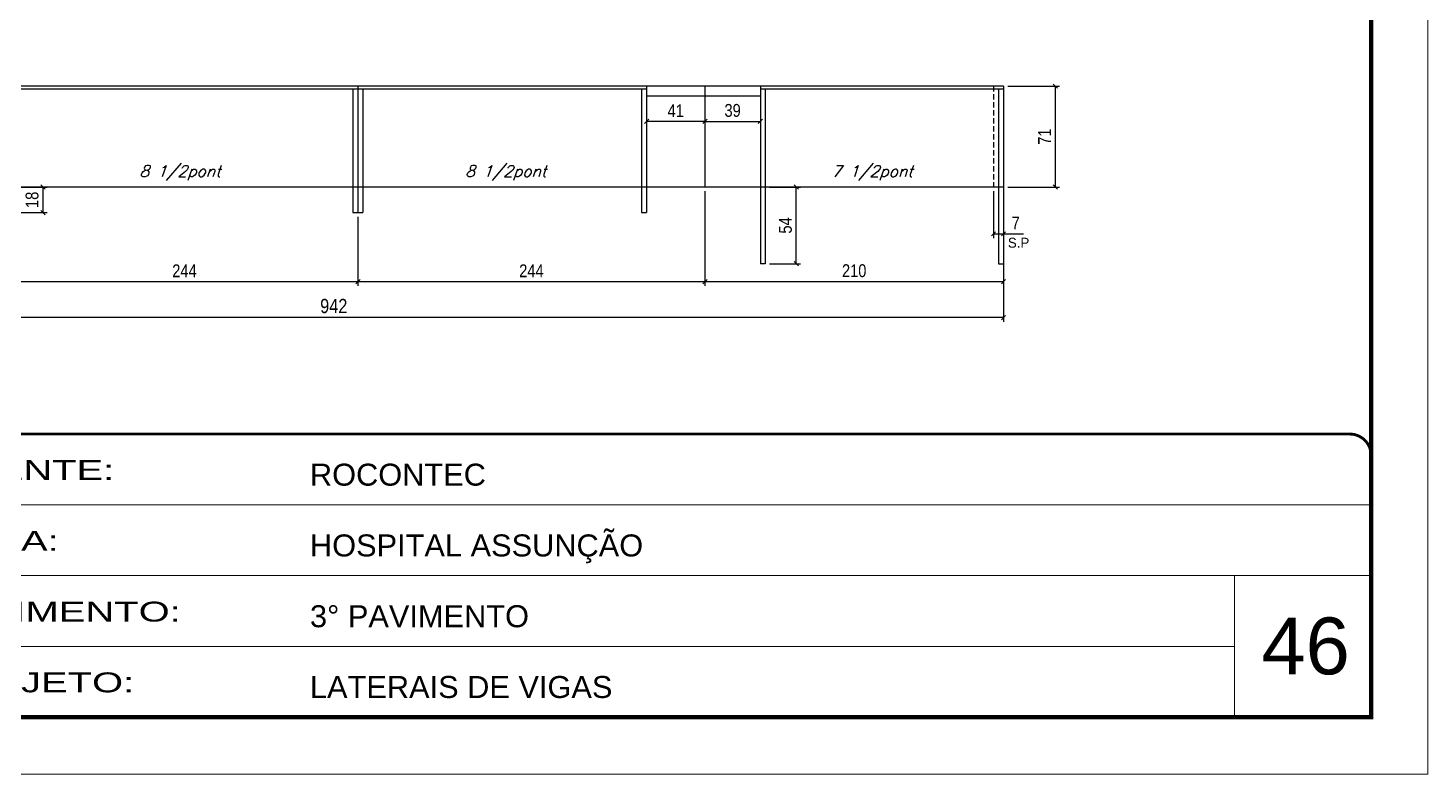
# Model space of a CAD drawing. Extents: x -21493 to -15213, y -12134 to 11887.
# Drawn here: x -19408 to -18423, y -1797 to -1272 of the extents above; entities that cross this region are included whole.
import ezdxf

# ---------------------------------------------------------------- set-up
doc = ezdxf.new("R2010")
doc.units = 0
for name, pattern in [('CONTINUO', [0]), ('DASHED', [0.75, 0.5, -0.25]), ('HIDDEN', [0.375, 0.25, -0.125])]:
    doc.linetypes.add(name, pattern=pattern)
for name, color, linetype, lineweight in [('CARIMBO', 255, 'Continuous', 9), ('Folhas', 255, 'Continuous', 9), ('SARRAFO DE PRESSAO', 251, 'DASHED', 9)]:
    doc.layers.add(name, color=color, linetype=linetype, lineweight=lineweight)
for name, color, linetype in [('COTA', 241, 'Continuous'), ('Painéis', 200, 'Continuous'), ('SARR_2.2x7', 40, 'Continuous'), ('SARR_3.5x7', 81, 'Continuous'), ('texto', 7, 'Continuous')]:
    doc.layers.add(name, color=color, linetype=linetype)
doc.styles.add('ARIAL', font='arial.ttf')
doc.styles.add('COTA TECNICA', font='techl___.ttf', dxfattribs={"height": 10})
doc.styles.add('COTA TECNICA-50', font='techl___.ttf', dxfattribs={"height": 9})
doc.styles.add('Romans', font='romans.shx')
doc.styles.add('ROMAS860', font='ROMAS860.SHX')
doc.styles.add('Tecnologia', font='')
doc.styles.get('Tecnologia').set_extended_font_data('Forgotten Futurist')
doc.dimstyles.new('COTA PAINEL-50', dxfattribs={"dimtxt": 9, "dimasz": 3, "dimexe": 3, "dimexo": 3, "dimgap": 3, "dimtad": 1, "dimdec": 1, "dimzin": 12, "dimdsep": 46, "dimtxsty": 'COTA TECNICA-50', "dimblk1": 'OBLIQUE', "dimblk2": 'OBLIQUE', "dimsah": 1, "dimcen": 0.9, "dimclrd": 4, "dimclre": 4, "dimclrt": 240, "dimadec": 1, "dimazin": 3, "dimtfac": 1, "dimtdec": 1, "dimtmove": 0, "dimatfit": 3, "dimfxl": 1, "dimtolj": 1, "dimtzin": 12, "dimarcsym": 0})
doc.dimstyles.new('PAINEL', dxfattribs={"dimtxt": 10, "dimasz": 3, "dimexe": 3, "dimexo": 3, "dimgap": 3, "dimtad": 1, "dimdec": 1, "dimzin": 12, "dimdsep": 46, "dimtxsty": 'COTA TECNICA', "dimblk1": 'OBLIQUE', "dimblk2": 'OBLIQUE', "dimsah": 1, "dimcen": 0.9, "dimclrd": 4, "dimclre": 4, "dimclrt": 240, "dimadec": 1, "dimazin": 3, "dimtfac": 1, "dimtdec": 1, "dimtmove": 0, "dimatfit": 3, "dimfxl": 1, "dimtolj": 1, "dimtzin": 12, "dimarcsym": 0})

# ---------------------------------------------------------------- blocks, each defined once
blk = doc.blocks.new('_Oblique')
at = {"color": 0, "linetype": 'ByBlock', "lineweight": -2}
blk.add_line((-0.5, -0.5), (0.5, 0.5), dxfattribs=at)
blk = doc.blocks.new('*D1153')
at = {"layer": 'COTA', "color": 4, "lineweight": -2, "ltscale": 25, "transparency": 16777216}
for p, q in [((-19663.96, -1387.03), (-19663.96, -1478.91)), ((-18721.96, -1387.03), (-18721.96, -1478.91)), ((-18721.96, -1475.91), (-19663.96, -1475.91))]:
    blk.add_line(p, q, dxfattribs=at)
at = {"layer": 'Defpoints', "color": 0, "ltscale": 25, "transparency": 16777216}
for p in [(-19663.96, -1384.03), (-18721.96, -1384.03), (-19663.96, -1475.91)]:
    blk.add_point(p, dxfattribs=at)
at = {"layer": 'COTA', "color": 4, "lineweight": -2, "ltscale": 25, "transparency": 16777216, "xscale": 3, "yscale": 3, "zscale": 3, "rotation": 180}
blk.add_blockref('_Oblique', (-19663.96, -1475.91), dxfattribs=at)
at = {"layer": 'COTA', "color": 4, "lineweight": -2, "ltscale": 25, "transparency": 16777216, "xscale": 3, "yscale": 3, "zscale": 3}
blk.add_blockref('_Oblique', (-18721.96, -1475.91), dxfattribs=at)
at = {"layer": 'COTA', "color": 240, "ltscale": 25, "transparency": 16777216, "insert": (-19192.96, -1467.8), "char_height": 10, "attachment_point": 5, "style": 'COTA TECNICA'}
blk.add_mtext('\\A1;942', dxfattribs=at)
blk = doc.blocks.new('*D1149')
at = {"color": 4, "lineweight": -2, "transparency": 16777216}
for p, q in [((-19419.96, -1405.03), (-19419.96, -1453.54)), ((-19175.96, -1405.03), (-19175.96, -1453.54)), ((-19419.96, -1450.54), (-19175.96, -1450.54))]:
    blk.add_line(p, q, dxfattribs=at)
at = {"layer": 'Defpoints', "color": 0, "transparency": 16777216}
for p in [(-19419.96, -1402.03), (-19175.96, -1402.03), (-19175.96, -1450.54)]:
    blk.add_point(p, dxfattribs=at)
at = {"color": 4, "lineweight": -2, "transparency": 16777216, "xscale": 3, "yscale": 3, "zscale": 3, "rotation": 180}
blk.add_blockref('_Oblique', (-19419.96, -1450.54), dxfattribs=at)
at = {"color": 4, "lineweight": -2, "transparency": 16777216, "xscale": 3, "yscale": 3, "zscale": 3}
blk.add_blockref('_Oblique', (-19175.96, -1450.54), dxfattribs=at)
at = {"color": 240, "transparency": 16777216, "insert": (-19297.96, -1442.97), "char_height": 9, "attachment_point": 5, "style": 'COTA TECNICA-50'}
blk.add_mtext('\\A1;244', dxfattribs=at)
blk = doc.blocks.new('*D1150')
at = {"color": 4, "lineweight": -2, "transparency": 16777216}
for p, q in [((-18931.96, -1387.03), (-18931.96, -1453.54)), ((-19175.96, -1405.03), (-19175.96, -1453.54)), ((-19175.96, -1450.54), (-18931.96, -1450.54))]:
    blk.add_line(p, q, dxfattribs=at)
at = {"layer": 'Defpoints', "color": 0, "transparency": 16777216}
for p in [(-18931.96, -1384.03), (-19175.96, -1402.03), (-18931.96, -1450.54)]:
    blk.add_point(p, dxfattribs=at)
at = {"color": 4, "lineweight": -2, "transparency": 16777216, "xscale": 3, "yscale": 3, "zscale": 3, "rotation": 180}
blk.add_blockref('_Oblique', (-19175.96, -1450.54), dxfattribs=at)
at = {"color": 4, "lineweight": -2, "transparency": 16777216, "xscale": 3, "yscale": 3, "zscale": 3}
blk.add_blockref('_Oblique', (-18931.96, -1450.54), dxfattribs=at)
at = {"color": 240, "transparency": 16777216, "insert": (-19053.96, -1442.97), "char_height": 9, "attachment_point": 5, "style": 'COTA TECNICA-50'}
blk.add_mtext('\\A1;244', dxfattribs=at)
blk = doc.blocks.new('*D1154')
at = {"layer": 'COTA', "color": 4, "lineweight": -2, "transparency": 16777216}
for p, q in [((-18931.96, -1387.03), (-18931.96, -1453.54)), ((-18721.96, -1387.03), (-18721.96, -1453.54)), ((-18931.96, -1450.54), (-18721.96, -1450.54))]:
    blk.add_line(p, q, dxfattribs=at)
at = {"layer": 'Defpoints', "color": 0, "transparency": 16777216}
for p in [(-18931.96, -1384.03), (-18721.96, -1384.03), (-18721.96, -1450.54)]:
    blk.add_point(p, dxfattribs=at)
at = {"layer": 'COTA', "color": 4, "lineweight": -2, "transparency": 16777216, "xscale": 3, "yscale": 3, "zscale": 3, "rotation": 180}
blk.add_blockref('_Oblique', (-18931.96, -1450.54), dxfattribs=at)
at = {"layer": 'COTA', "color": 4, "lineweight": -2, "transparency": 16777216, "xscale": 3, "yscale": 3, "zscale": 3}
blk.add_blockref('_Oblique', (-18721.96, -1450.54), dxfattribs=at)
at = {"layer": 'COTA', "color": 240, "transparency": 16777216, "insert": (-18826.96, -1442.95), "char_height": 9, "attachment_point": 5, "style": 'COTA TECNICA-50'}
blk.add_mtext('\\A1;210', dxfattribs=at)
blk = doc.blocks.new('*D1155')
at = {"layer": 'COTA', "color": 4, "lineweight": -2, "transparency": 16777216}
for p, q in [((-18728.96, -1387.03), (-18728.96, -1419.96)), ((-18721.96, -1387.03), (-18721.96, -1419.96)), ((-18728.96, -1416.96), (-18721.96, -1416.96)), ((-18721.96, -1416.96), (-18707.8, -1416.96))]:
    blk.add_line(p, q, dxfattribs=at)
at = {"layer": 'Defpoints', "color": 0, "transparency": 16777216}
for p in [(-18728.96, -1384.03), (-18721.96, -1384.03), (-18721.96, -1416.96)]:
    blk.add_point(p, dxfattribs=at)
at = {"layer": 'COTA', "color": 4, "lineweight": -2, "transparency": 16777216, "xscale": 3, "yscale": 3, "zscale": 3, "rotation": 180}
blk.add_blockref('_Oblique', (-18728.96, -1416.96), dxfattribs=at)
at = {"layer": 'COTA', "color": 4, "lineweight": -2, "transparency": 16777216, "xscale": 3, "yscale": 3, "zscale": 3}
blk.add_blockref('_Oblique', (-18721.96, -1416.96), dxfattribs=at)
at = {"layer": 'COTA', "color": 240, "transparency": 16777216, "insert": (-18713.38, -1409.39), "char_height": 9, "attachment_point": 5, "style": 'COTA TECNICA-50'}
blk.add_mtext('\\A1;7', dxfattribs=at)
blk = doc.blocks.new('*D1158')
at = {"layer": 'COTA', "color": 4, "lineweight": -2, "transparency": 16777216}
for p, q in [((-18972.96, -1323.03), (-18972.96, -1340.87)), ((-18931.96, -1323.03), (-18931.96, -1340.87)), ((-18931.96, -1337.87), (-18972.96, -1337.87))]:
    blk.add_line(p, q, dxfattribs=at)
at = {"layer": 'Defpoints', "color": 0, "transparency": 16777216}
for p in [(-18972.96, -1320.03), (-18931.96, -1320.03), (-18972.96, -1337.87)]:
    blk.add_point(p, dxfattribs=at)
at = {"layer": 'COTA', "color": 4, "lineweight": -2, "transparency": 16777216, "xscale": 3, "yscale": 3, "zscale": 3, "rotation": 180}
blk.add_blockref('_Oblique', (-18972.96, -1337.87), dxfattribs=at)
at = {"layer": 'COTA', "color": 4, "lineweight": -2, "transparency": 16777216, "xscale": 3, "yscale": 3, "zscale": 3}
blk.add_blockref('_Oblique', (-18931.96, -1337.87), dxfattribs=at)
at = {"layer": 'COTA', "color": 240, "transparency": 16777216, "insert": (-18952.46, -1330.31), "char_height": 9, "attachment_point": 5, "style": 'COTA TECNICA-50'}
blk.add_mtext('\\A1;41', dxfattribs=at)
blk = doc.blocks.new('*D1159')
at = {"layer": 'COTA', "color": 4, "lineweight": -2, "transparency": 16777216}
for p, q in [((-18931.96, -1323.03), (-18931.96, -1340.87)), ((-18892.96, -1323.03), (-18892.96, -1340.87)), ((-18931.96, -1337.87), (-18892.96, -1337.87))]:
    blk.add_line(p, q, dxfattribs=at)
at = {"layer": 'Defpoints', "color": 0, "transparency": 16777216}
for p in [(-18931.96, -1320.03), (-18892.96, -1320.03), (-18892.96, -1337.87)]:
    blk.add_point(p, dxfattribs=at)
at = {"layer": 'COTA', "color": 4, "lineweight": -2, "transparency": 16777216, "xscale": 3, "yscale": 3, "zscale": 3, "rotation": 180}
blk.add_blockref('_Oblique', (-18931.96, -1337.87), dxfattribs=at)
at = {"layer": 'COTA', "color": 4, "lineweight": -2, "transparency": 16777216, "xscale": 3, "yscale": 3, "zscale": 3}
blk.add_blockref('_Oblique', (-18892.96, -1337.87), dxfattribs=at)
at = {"layer": 'COTA', "color": 240, "transparency": 16777216, "insert": (-18912.46, -1330.15), "char_height": 9, "attachment_point": 5, "style": 'COTA TECNICA-50'}
blk.add_mtext('\\A1;39', dxfattribs=at)
blk = doc.blocks.new('*D1160')
at = {"layer": 'COTA', "color": 4, "lineweight": -2, "transparency": 16777216}
for p, q in [((-18718.96, -1313.03), (-18682.52, -1313.03)), ((-18685.52, -1313.03), (-18685.52, -1384.03)), ((-18718.96, -1384.03), (-18682.52, -1384.03))]:
    blk.add_line(p, q, dxfattribs=at)
at = {"layer": 'Defpoints', "color": 0, "transparency": 16777216}
for p in [(-18721.96, -1313.03), (-18721.96, -1384.03), (-18685.52, -1384.03)]:
    blk.add_point(p, dxfattribs=at)
at = {"layer": 'COTA', "color": 4, "lineweight": -2, "transparency": 16777216, "xscale": 3, "yscale": 3, "zscale": 3}
for p, rotation in [((-18685.52, -1313.03), 90), ((-18685.52, -1384.03), 270)]:
    blk.add_blockref('_Oblique', p, dxfattribs=dict(at, rotation=rotation))
at = {"layer": 'COTA', "color": 240, "transparency": 16777216, "insert": (-18693.09, -1348.53), "char_height": 9, "attachment_point": 5, "rotation": 90, "style": 'COTA TECNICA-50'}
blk.add_mtext('\\A1;71', dxfattribs=at)
blk = doc.blocks.new('*D1161')
at = {"layer": 'COTA', "color": 4, "lineweight": -2, "transparency": 16777216}
for p, q in [((-18886.46, -1384.03), (-18864.7, -1384.03)), ((-18867.7, -1438.04), (-18867.7, -1384.03)), ((-18886.46, -1438.04), (-18864.7, -1438.04))]:
    blk.add_line(p, q, dxfattribs=at)
at = {"layer": 'Defpoints', "color": 0, "transparency": 16777216}
for p in [(-18889.46, -1384.03), (-18867.7, -1384.03), (-18889.46, -1438.04)]:
    blk.add_point(p, dxfattribs=at)
at = {"layer": 'COTA', "color": 4, "lineweight": -2, "transparency": 16777216, "xscale": 3, "yscale": 3, "zscale": 3}
for p, rotation in [((-18867.7, -1384.03), 90), ((-18867.7, -1438.04), 270)]:
    blk.add_blockref('_Oblique', p, dxfattribs=dict(at, rotation=rotation))
at = {"layer": 'COTA', "color": 240, "transparency": 16777216, "insert": (-18875.3, -1411.04), "char_height": 9, "attachment_point": 5, "rotation": 90, "style": 'COTA TECNICA-50'}
blk.add_mtext('\\A1;54', dxfattribs=at)
blk = doc.blocks.new('*D1162')
at = {"layer": 'COTA', "color": 4, "lineweight": -2, "transparency": 16777216}
for p, q in [((-19413.46, -1384.03), (-19394.52, -1384.03)), ((-19397.52, -1384.03), (-19397.52, -1402.03)), ((-19413.46, -1402.03), (-19394.52, -1402.03))]:
    blk.add_line(p, q, dxfattribs=at)
at = {"layer": 'Defpoints', "color": 0, "transparency": 16777216}
for p in [(-19416.46, -1384.03), (-19416.46, -1402.03), (-19397.52, -1402.03)]:
    blk.add_point(p, dxfattribs=at)
at = {"layer": 'COTA', "color": 4, "lineweight": -2, "transparency": 16777216, "xscale": 3, "yscale": 3, "zscale": 3}
for p, rotation in [((-19397.52, -1384.03), 90), ((-19397.52, -1402.03), 270)]:
    blk.add_blockref('_Oblique', p, dxfattribs=dict(at, rotation=rotation))
at = {"layer": 'COTA', "color": 240, "transparency": 16777216, "insert": (-19405.1, -1393.03), "char_height": 9, "attachment_point": 5, "rotation": 90, "style": 'COTA TECNICA-50'}
blk.add_mtext('\\A1;18', dxfattribs=at)
blk = doc.blocks.new('9999999999')
at = {"color": 30, "linetype": 'CONTINUO'}
for p, q in [((98564.56, 34379.64), (99583.98, 34379.64)), ((98564.56, 34329.83), (99487.98, 34329.83)), ((99583.98, 34329.83), (99487.98, 34329.83)), ((99487.98, 34329.83), (99487.98, 34230.21)), ((98564.56, 34280.02), (99487.98, 34280.02))]:
    blk.add_line(p, q, dxfattribs=at)
at = {"color": 30, "linetype": 'CONTINUO', "const_width": 2}
blk.add_lwpolyline([(99583.98, 34230.21), (99583.98, 34414.45, 0.414214), (99568.98, 34429.45), (98228.98, 34429.45, 0.414214), (98213.98, 34414.45), (98213.98, 34245.21, 0.414214), (98228.98, 34230.21), (99583.98, 34230.21)], format="xyb", dxfattribs=at)
at = {"layer": 'Folhas'}
blk.add_lwpolyline([(98138.98, 34190.21), (99623.98, 34190.21), (99623.98, 35240.21), (98138.98, 35240.21)], close=True, dxfattribs=at)
at = {"layer": 'Folhas', "color": 30, "const_width": 3}
blk.add_lwpolyline([(98213.98, 34230.21), (99583.98, 34230.21), (99583.98, 35200.21), (98213.98, 35200.21)], close=True, dxfattribs=at)
at = {"color": 7, "linetype": 'Continuous', "ltscale": 5, "style": 'ARIAL'}
for s, height, p in [('ROCONTEC', 15.483, (98837.68, 34393.13)), ('HOSPITAL ASSUNÇÃO', 15.4829, (98837.68, 34343.32)), ('3° PAVIMENTO', 15.4829, (98837.68, 34293.51)), ('LATERAIS DE VIGAS', 15.4829, (98837.68, 34243.7))]:
    blk.add_text(s, height=height, dxfattribs=at).set_placement(p)
at = {"layer": 'Folhas', "color": 7, "style": 'Tecnologia', "width": 1.5}
for s, p in [('CLIENTE:', (98573.65, 34397.17)), ('OBRA:', (98573.65, 34347.31)), ('PAVIMENTO:', (98573.65, 34297.5)), ('PROJETO:', (98573.65, 34247.69))]:
    blk.add_text(s, height=14, dxfattribs=at).set_placement(p)

msp = doc.modelspace()

# ---------------------------------------------------------------- linework, layer by layer
at = {"layer": 'Painéis'}
for p, q in [((-18721.96, -1313.03), (-19663.96, -1313.03)), ((-18721.96, -1313.03), (-18721.96, -1384.03)), ((-18721.96, -1384.03), (-19663.96, -1384.03))]:
    msp.add_line(p, q, dxfattribs=at)
at = {"layer": 'Painéis', "ltscale": 25}
for p, q in [((-19175.96, -1313.03), (-19175.96, -1384.03)), ((-18931.96, -1313.03), (-18931.96, -1384.03))]:
    msp.add_line(p, q, dxfattribs=at)
at = {"layer": 'SARR_2.2x7', "linetype": 'Continuous'}
for p, q in [((-19175.96, -1315.23), (-19419.96, -1315.23)), ((-18972.96, -1315.23), (-19175.96, -1315.23)), ((-18721.96, -1315.23), (-18892.96, -1315.23)), ((-18931.96, -1320.03), (-18972.96, -1320.03)), ((-18892.96, -1320.03), (-18931.96, -1320.03))]:
    msp.add_line(p, q, dxfattribs=at)
at = {"layer": 'SARR_2.2x7', "linetype": 'HIDDEN', "ltscale": 15}
msp.add_line((-18728.96, -1313.03), (-18728.96, -1384.03), dxfattribs=at)
at = {"layer": 'SARR_3.5x7'}
for p, q in [((-19179.46, -1315.23), (-19179.46, -1402.03)), ((-19172.46, -1315.23), (-19172.46, -1402.03)), ((-18976.46, -1315.23), (-18976.46, -1402.03)), ((-18972.96, -1313.03), (-18972.96, -1402.03)), ((-18892.96, -1313.03), (-18892.96, -1438.04)), ((-18889.46, -1315.23), (-18889.46, -1438.04)), ((-18725.46, -1315.23), (-18725.46, -1438.04)), ((-18721.96, -1313.03), (-18721.96, -1438.04)), ((-19175.96, -1384.03), (-19175.96, -1402.03)), ((-19179.46, -1402.03), (-19172.46, -1402.03)), ((-18976.46, -1402.03), (-18972.96, -1402.03)), ((-18889.46, -1438.04), (-18892.96, -1438.04)), ((-18725.46, -1438.04), (-18721.96, -1438.04))]:
    msp.add_line(p, q, dxfattribs=at)

# ---------------------------------------------------------------- block references
at = {"layer": 'SARRAFO DE PRESSAO', "color": 6, "linetype": 'ByBlock'}
msp.add_blockref('9999999999', (-118047.39, -35987.3), dxfattribs=at)

# ---------------------------------------------------------------- texts
at = {"layer": 'CARIMBO', "style": 'ARIAL'}
msp.add_text('46', height=40, dxfattribs=at).set_placement((-18540.55, -1726.95))
at = {"layer": 'texto', "color": 2, "char_height": 8, "attachment_point": 5, "style": 'Romans'}
for s, insert in [('{\\Q19;\\C256;8 1/2pont}', (-19301.07, -1374.13)), ('{\\Q19;\\C256;8 1/2pont}', (-19071.99, -1374.13)), ('{\\Q19;\\C256;7 1/2pont}', (-18814.32, -1374.13))]:
    msp.add_mtext(s, dxfattribs=dict(at, insert=insert))
at = {"layer": 'texto', "color": 4, "insert": (-18711.34, -1423.25), "char_height": 7, "attachment_point": 5, "style": 'ROMAS860'}
msp.add_mtext('S.P', dxfattribs=at)

# ---------------------------------------------------------------- dimensions: what is measured, and where the dimension line sits
for base, p1, p2, picture, middle in [((-18931.96, -1450.54), (-19175.96, -1402.03), (-18931.96, -1384.03), '*D1150', (-19053.96, -1442.97)), ((-19175.96, -1450.54), (-19419.96, -1402.03), (-19175.96, -1402.03), '*D1149', (-19297.96, -1442.97))]:
    dim = msp.add_linear_dim(base=base, p1=p1, p2=p2, dimstyle='COTA PAINEL-50', override={"dimtmove": 1})
    dim.commit()
    dim.dimension.update_dxf_attribs({"geometry": picture, "text_midpoint": middle})
at = {"layer": 'COTA'}
for base, p1, p2, picture, middle in [((-18685.52, -1384.03), (-18721.96, -1313.03), (-18721.96, -1384.03), '*D1160', (-18693.09, -1348.53)), ((-19397.52, -1402.03), (-19416.46, -1384.03), (-19416.46, -1402.03), '*D1162', (-19405.1, -1393.03)), ((-18867.7, -1384.03), (-18889.46, -1438.04), (-18889.46, -1384.03), '*D1161', (-18875.3, -1411.04))]:
    dim = msp.add_linear_dim(base=base, p1=p1, p2=p2, angle=90, dimstyle='COTA PAINEL-50', dxfattribs=at)
    dim.commit()
    dim.dimension.update_dxf_attribs({"geometry": picture, "text_midpoint": middle})
for base, p1, p2, picture, middle in [((-18972.96, -1337.87), (-18931.96, -1320.03), (-18972.96, -1320.03), '*D1158', (-18952.46, -1330.31)), ((-18892.96, -1337.87), (-18931.96, -1320.03), (-18892.96, -1320.03), '*D1159', (-18912.46, -1330.15)), ((-18721.96, -1450.54), (-18931.96, -1384.03), (-18721.96, -1384.03), '*D1154', (-18826.96, -1442.95)), ((-18721.96, -1416.96), (-18728.96, -1384.03), (-18721.96, -1384.03), '*D1155', (-18713.38, -1409.39))]:
    dim = msp.add_linear_dim(base=base, p1=p1, p2=p2, dimstyle='COTA PAINEL-50', dxfattribs=at)
    dim.commit()
    dim.dimension.update_dxf_attribs({"geometry": picture, "text_midpoint": middle})
at = {"layer": 'COTA', "ltscale": 25}
dim = msp.add_linear_dim(base=(-19663.96, -1475.91), p1=(-18721.96, -1384.03), p2=(-19663.96, -1384.03), angle=180, dimstyle='PAINEL', dxfattribs=at)
dim.commit()
dim.dimension.update_dxf_attribs({"geometry": '*D1153', "text_midpoint": (-19192.96, -1467.8)})

doc.saveas('drawing.dxf')
